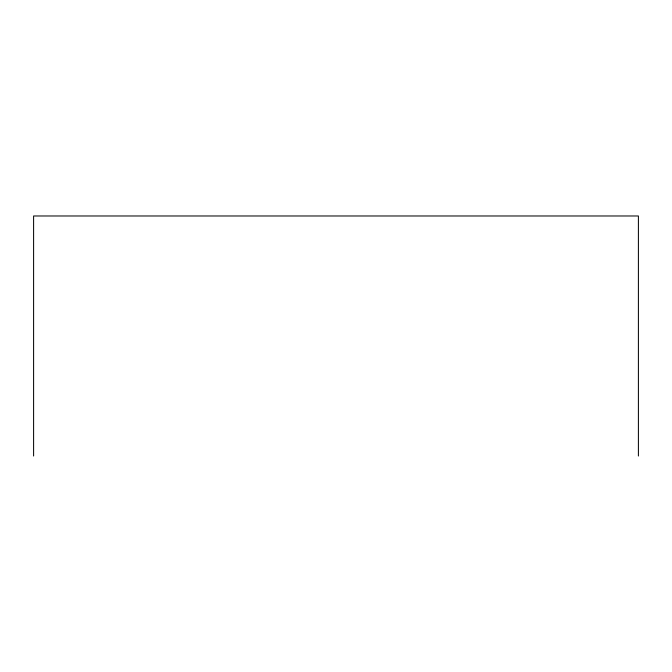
<?xml version="1.0" encoding="UTF-8"?>
<svg xmlns="http://www.w3.org/2000/svg" width="672" height="672" viewBox="0 0 672 672"><rect width="100%" height="100%" fill="white"/><g stroke="black" fill="none" stroke-linecap="round" stroke-linejoin="round"><path stroke-width="1.01" d="M638.4 456.019L638.4 215.981L33.6 215.981L33.6 456.019"/></g></svg>
